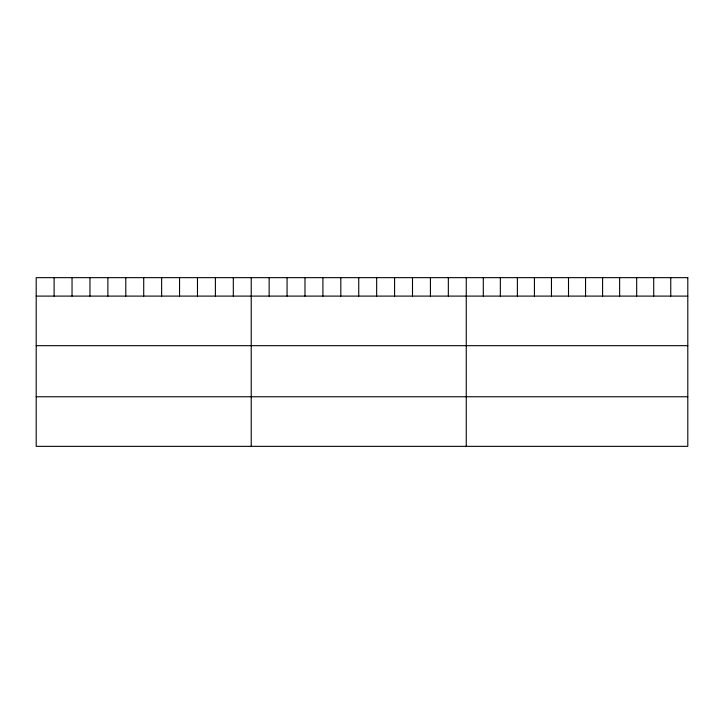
<?xml version="1.0" encoding="UTF-8"?>
<svg xmlns="http://www.w3.org/2000/svg" width="724" height="724" viewBox="0 0 724 724"><rect width="100%" height="100%" fill="white"/><g stroke="black" fill="none" stroke-linecap="round" stroke-linejoin="round"><path stroke-width="1.09" d="M36.2 296.098L687.8 296.098M36.2 345.674L687.8 345.674M36.2 396.761L687.8 396.761M670.759 277.654L670.759 296.098M653.718 277.654L653.718 296.098M636.677 277.654L636.677 296.098M619.635 277.654L619.635 296.098M602.594 277.654L602.594 296.098M585.553 277.654L585.553 296.098M568.503 277.654L568.503 296.098M551.462 277.654L551.462 296.098M534.421 277.654L534.421 296.098M517.379 277.654L517.379 296.098M500.338 277.654L500.338 296.098M483.297 277.654L483.297 296.098M466.256 277.654L466.256 446.346M448.337 277.654L448.337 296.098M430.418 277.654L430.418 296.098M412.499 277.654L412.499 296.098M394.58 277.654L394.58 296.098M376.661 277.654L376.661 296.098M358.742 277.654L358.742 296.098M340.823 277.654L340.823 296.098M322.904 277.654L322.904 296.098M304.985 277.654L304.985 296.098M287.066 277.654L287.066 296.098M269.147 277.654L269.147 296.098M251.228 277.654L251.228 446.346M233.309 277.654L233.309 296.098M215.39 277.654L215.39 296.098M197.471 277.654L197.471 296.098M179.552 277.654L179.552 296.098M161.633 277.654L161.633 296.098M143.714 277.654L143.714 296.098M125.795 277.654L125.795 296.098M107.876 277.654L107.876 296.098M89.957 277.654L89.957 296.098M72.038 277.654L72.038 296.098M54.119 277.654L54.119 296.098M687.8 277.654L36.2 277.654L36.2 446.346L687.8 446.346L687.8 277.654"/></g></svg>
